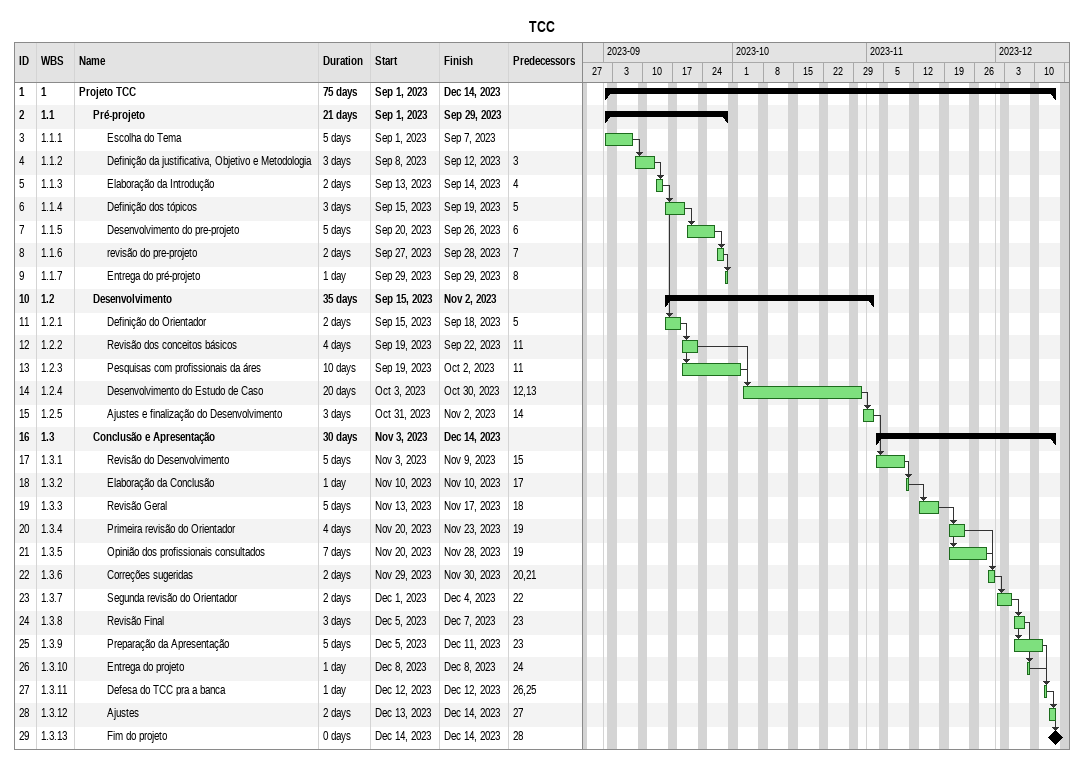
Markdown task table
TCC

| ID | WBS | Task | Duration | Start | Finish | Predecessors |
|---|---|---|---|---|---|---|
| 1 | 1 | **Projeto TCC** | 75d | 2023-09-01 | 2023-12-14 |  |
| 2 | 1.1 | **Pré-projeto** | 21d | 2023-09-01 | 2023-09-29 |  |
| 3 | 1.1.1 | Escolha do Tema | 5d | 2023-09-01 | 2023-09-07 |  |
| 4 | 1.1.2 | Definição da justificativa, Objetivo e Metodologia | 3d | 2023-09-08 | 2023-09-12 | 3 |
| 5 | 1.1.3 | Elaboração da Introdução | 2d | 2023-09-13 | 2023-09-14 | 4 |
| 6 | 1.1.4 | Definição dos tópicos | 3d | 2023-09-15 | 2023-09-19 | 5 |
| 7 | 1.1.5 | Desenvolvimento do pre-projeto | 5d | 2023-09-20 | 2023-09-26 | 6 |
| 8 | 1.1.6 | revisão do pre-projeto | 2d | 2023-09-27 | 2023-09-28 | 7 |
| 9 | 1.1.7 | Entrega do pré-projeto | 1d | 2023-09-29 | 2023-09-29 | 8 |
| 10 | 1.2 | **Desenvolvimento** | 35d | 2023-09-15 | 2023-11-02 |  |
| 11 | 1.2.1 | Definição do Orientador | 2d | 2023-09-15 | 2023-09-18 | 5 |
| 12 | 1.2.2 | Revisão dos conceitos básicos | 4d | 2023-09-19 | 2023-09-22 | 11 |
| 13 | 1.2.3 | Pesquisas com profissionais da áres | 10d | 2023-09-19 | 2023-10-02 | 11 |
| 14 | 1.2.4 | Desenvolvimento do Estudo de Caso | 20d | 2023-10-03 | 2023-10-30 | 12, 13 |
| 15 | 1.2.5 | Ajustes e finalização do Desenvolvimento | 3d | 2023-10-31 | 2023-11-02 | 14 |
| 16 | 1.3 | **Conclusão e Apresentação** | 30d | 2023-11-03 | 2023-12-14 |  |
| 17 | 1.3.1 | Revisão do Desenvolvimento | 5d | 2023-11-03 | 2023-11-09 | 15 |
| 18 | 1.3.2 | Elaboração da Conclusão | 1d | 2023-11-10 | 2023-11-10 | 17 |
| 19 | 1.3.3 | Revisão Geral | 5d | 2023-11-13 | 2023-11-17 | 18 |
| 20 | 1.3.4 | Primeira revisão do Orientador | 4d | 2023-11-20 | 2023-11-23 | 19 |
| 21 | 1.3.5 | Opinião dos profissionais consultados | 7d | 2023-11-20 | 2023-11-28 | 19 |
| 22 | 1.3.6 | Correções sugeridas | 2d | 2023-11-29 | 2023-11-30 | 20, 21 |
| 23 | 1.3.7 | Segunda revisão do Orientador | 2d | 2023-12-01 | 2023-12-04 | 22 |
| 24 | 1.3.8 | Revisão Final | 3d | 2023-12-05 | 2023-12-07 | 23 |
| 25 | 1.3.9 | Preparação da Apresentação | 5d | 2023-12-05 | 2023-12-11 | 23 |
| 26 | 1.3.10 | Entrega do projeto | 1d | 2023-12-08 | 2023-12-08 | 24 |
| 27 | 1.3.11 | Defesa do TCC pra a banca | 1d | 2023-12-12 | 2023-12-12 | 26, 25 |
| 28 | 1.3.12 | Ajustes | 2d | 2023-12-13 | 2023-12-14 | 27 |
| 29 | 1.3.13 | Fim do projeto | 0d | 2023-12-14 | 2023-12-14 | 28 |
